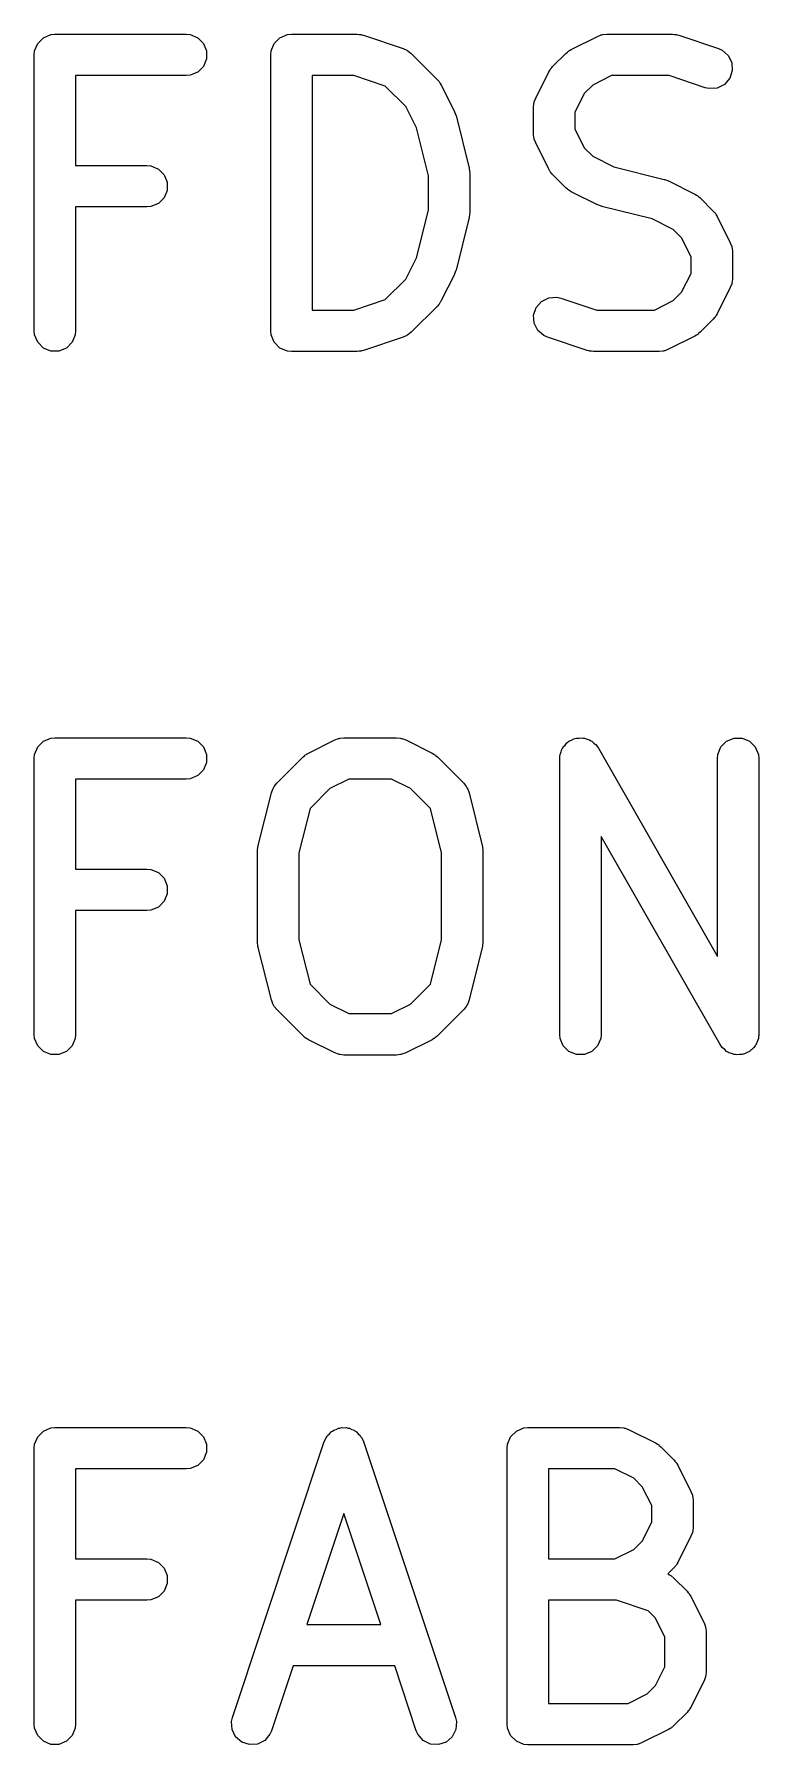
# Model space of a CAD drawing. Header units: inches. Extents: x 1.31 to 5.24, y -7.02 to -1.13.
# Drawn here: x 5.1174 to 5.2208, y -3.6592 to -3.4152 of the extents above; entities that cross this region are included whole.
import ezdxf

# ---------------------------------------------------------------- set-up
doc = ezdxf.new("R2010")
doc.units = ezdxf.units.IN
doc.header["$MEASUREMENT"] = 0
doc.layers.add('F.Silkscreen', color=41, linetype='CONTINUOUS', true_color=0xf2eda1)

msp = doc.modelspace()

# ---------------------------------------------------------------- linework, layer by layer
at = {"layer": 'F.Silkscreen', "linetype": 'CONTINUOUS'}
for p, q in [((5.11745, -3.41753), (5.11789, -3.41646)), ((5.11789, -3.41646), (5.11871, -3.41565)), ((5.11871, -3.41565), (5.11977, -3.41521)), ((5.11977, -3.41521), (5.12035, -3.41515)), ((5.12035, -3.41515), (5.13909, -3.41515)), ((5.13909, -3.41515), (5.13967, -3.41521)), ((5.13967, -3.41521), (5.14073, -3.41565)), ((5.14073, -3.41565), (5.14155, -3.41646)), ((5.14155, -3.41646), (5.14199, -3.41753)), ((5.1512, -3.41753), (5.15164, -3.41646)), ((5.15164, -3.41646), (5.15245, -3.41565)), ((5.15245, -3.41565), (5.15352, -3.41521)), ((5.15352, -3.41521), (5.15409, -3.41515)), ((5.15409, -3.41515), (5.16347, -3.41515)), ((5.16347, -3.41515), (5.16376, -3.41518)), ((5.16376, -3.41518), (5.16383, -3.41517)), ((5.16383, -3.41517), (5.16394, -3.4152)), ((5.16394, -3.4152), (5.16404, -3.41521)), ((5.16404, -3.41521), (5.16411, -3.41524)), ((5.16411, -3.41524), (5.1644, -3.4153)), ((5.1644, -3.4153), (5.17002, -3.41718)), ((5.17002, -3.41718), (5.17055, -3.41741)), ((5.19402, -3.41734), (5.19777, -3.41546)), ((5.19777, -3.41546), (5.19831, -3.41526)), ((5.19831, -3.41526), (5.19841, -3.41525)), ((5.19841, -3.41525), (5.19851, -3.41521)), ((5.19851, -3.41521), (5.19909, -3.41515)), ((5.19909, -3.41515), (5.20846, -3.41515)), ((5.20846, -3.41515), (5.20875, -3.41518)), ((5.20875, -3.41518), (5.20883, -3.41517)), ((5.20883, -3.41517), (5.20893, -3.4152)), ((5.20893, -3.4152), (5.20904, -3.41521)), ((5.20904, -3.41521), (5.20911, -3.41524)), ((5.20911, -3.41524), (5.20939, -3.4153)), ((5.20939, -3.4153), (5.21502, -3.41718)), ((5.21502, -3.41718), (5.21555, -3.41741)), ((5.11739, -3.4181), (5.11745, -3.41753)), ((5.11739, -3.45747), (5.11739, -3.4181)), ((5.14155, -3.41974), (5.14073, -3.42056)), ((5.14199, -3.41868), (5.14155, -3.41974)), ((5.14199, -3.41753), (5.14199, -3.41868)), ((5.15114, -3.4181), (5.1512, -3.41753)), ((5.15114, -3.45747), (5.15114, -3.4181)), ((5.17055, -3.41741), (5.17063, -3.41748)), ((5.17063, -3.41748), (5.17073, -3.41752)), ((5.17073, -3.41752), (5.17118, -3.41789)), ((5.17118, -3.41789), (5.17493, -3.42164)), ((5.19137, -3.41976), (5.19325, -3.41789)), ((5.19325, -3.41789), (5.19347, -3.4177)), ((5.19347, -3.4177), (5.19353, -3.41765)), ((5.19353, -3.41765), (5.19361, -3.41759)), ((5.19361, -3.41759), (5.1937, -3.41752)), ((5.1937, -3.41752), (5.19377, -3.41749)), ((5.19377, -3.41749), (5.19402, -3.41734)), ((5.21555, -3.41741), (5.21642, -3.41817)), ((5.21642, -3.41817), (5.21693, -3.4192)), ((5.21693, -3.4192), (5.21701, -3.42035)), ((5.13909, -3.42106), (5.1233, -3.42106)), ((5.1233, -3.42106), (5.1233, -3.4339)), ((5.13967, -3.421), (5.13909, -3.42106)), ((5.14073, -3.42056), (5.13967, -3.421)), ((5.16299, -3.42106), (5.15704, -3.42106)), ((5.15704, -3.42106), (5.15704, -3.45452)), ((5.16749, -3.42256), (5.16299, -3.42106)), ((5.17493, -3.42164), (5.17511, -3.42187)), ((5.17511, -3.42187), (5.17517, -3.42192)), ((5.17517, -3.42192), (5.17523, -3.42201)), ((5.17523, -3.42201), (5.17529, -3.42209)), ((5.17529, -3.42209), (5.17532, -3.42216)), ((5.17532, -3.42216), (5.17548, -3.42241)), ((5.18895, -3.42428), (5.19082, -3.42053)), ((5.19082, -3.42053), (5.19098, -3.42028)), ((5.19098, -3.42028), (5.19101, -3.42021)), ((5.19101, -3.42021), (5.19107, -3.42013)), ((5.19107, -3.42013), (5.19113, -3.42004)), ((5.19113, -3.42004), (5.19119, -3.41999)), ((5.19119, -3.41999), (5.19137, -3.41976)), ((5.19978, -3.42106), (5.19709, -3.4224)), ((5.20798, -3.42106), (5.19978, -3.42106)), ((5.21315, -3.42278), (5.20798, -3.42106)), ((5.21665, -3.42144), (5.21589, -3.42231)), ((5.21701, -3.42035), (5.21665, -3.42144)), ((5.17041, -3.42548), (5.16749, -3.42256)), ((5.17548, -3.42241), (5.17735, -3.42616)), ((5.18874, -3.42482), (5.18895, -3.42428)), ((5.19589, -3.4236), (5.19454, -3.4263)), ((5.19709, -3.4224), (5.19589, -3.4236)), ((5.21371, -3.42291), (5.21315, -3.42278)), ((5.21486, -3.42283), (5.21371, -3.42291)), ((5.21589, -3.42231), (5.21486, -3.42283)), ((5.17193, -3.42851), (5.17041, -3.42548)), ((5.17735, -3.42616), (5.17737, -3.4262)), ((5.17737, -3.4262), (5.17738, -3.42622)), ((5.17738, -3.42622), (5.17747, -3.42646)), ((5.17747, -3.42646), (5.17756, -3.4267)), ((5.17756, -3.4267), (5.17756, -3.42672)), ((5.17756, -3.42672), (5.17758, -3.42676)), ((5.17758, -3.42676), (5.17945, -3.43426)), ((5.18863, -3.4256), (5.18869, -3.42503)), ((5.18863, -3.42935), (5.18863, -3.4256)), ((5.18869, -3.42503), (5.18873, -3.42493)), ((5.18873, -3.42493), (5.18874, -3.42482)), ((5.19454, -3.4263), (5.19454, -3.42865)), ((5.17364, -3.43534), (5.17193, -3.42851)), ((5.18869, -3.42993), (5.18863, -3.42935)), ((5.19454, -3.42865), (5.19589, -3.43135)), ((5.18873, -3.43003), (5.18869, -3.42993)), ((5.18874, -3.43013), (5.18873, -3.43003)), ((5.18895, -3.43067), (5.18874, -3.43013)), ((5.19082, -3.43442), (5.18895, -3.43067)), ((5.19589, -3.43135), (5.19709, -3.43255)), ((5.1233, -3.4339), (5.13347, -3.4339)), ((5.13347, -3.4339), (5.13405, -3.43395)), ((5.13405, -3.43395), (5.13511, -3.4344)), ((5.13511, -3.4344), (5.13592, -3.43521)), ((5.17945, -3.43426), (5.17947, -3.43436)), ((5.17947, -3.43436), (5.17948, -3.4344)), ((5.17948, -3.4344), (5.17951, -3.43462)), ((5.19709, -3.43255), (5.20012, -3.43406)), ((5.20012, -3.43406), (5.2073, -3.43586)), ((5.13592, -3.43521), (5.13636, -3.43627)), ((5.13636, -3.43627), (5.13636, -3.43743)), ((5.17364, -3.44024), (5.17364, -3.43534)), ((5.17951, -3.43462), (5.17954, -3.43483)), ((5.17954, -3.43483), (5.17953, -3.43488)), ((5.17953, -3.43488), (5.17954, -3.43498)), ((5.17954, -3.43498), (5.17954, -3.4406)), ((5.19098, -3.43467), (5.19082, -3.43442)), ((5.19101, -3.43474), (5.19098, -3.43467)), ((5.19107, -3.43482), (5.19101, -3.43474)), ((5.19113, -3.43491), (5.19107, -3.43482)), ((5.19119, -3.43496), (5.19113, -3.43491)), ((5.19137, -3.43519), (5.19119, -3.43496)), ((5.19325, -3.43706), (5.19137, -3.43519)), ((5.2073, -3.43586), (5.20734, -3.43588)), ((5.20734, -3.43588), (5.20736, -3.43588)), ((5.20736, -3.43588), (5.2076, -3.43597)), ((5.2076, -3.43597), (5.20785, -3.43606)), ((5.20785, -3.43606), (5.20786, -3.43607)), ((5.20786, -3.43607), (5.20791, -3.43608)), ((5.20791, -3.43608), (5.21165, -3.43796)), ((5.13592, -3.43849), (5.13511, -3.43931)), ((5.13636, -3.43743), (5.13592, -3.43849)), ((5.19347, -3.43725), (5.19325, -3.43706)), ((5.19353, -3.43731), (5.19347, -3.43725)), ((5.19361, -3.43736), (5.19353, -3.43731)), ((5.1937, -3.43743), (5.19361, -3.43736)), ((5.19377, -3.43746), (5.1937, -3.43743)), ((5.19402, -3.43762), (5.19377, -3.43746)), ((5.19777, -3.43949), (5.19402, -3.43762)), ((5.21165, -3.43796), (5.2119, -3.43812)), ((5.2119, -3.43812), (5.21197, -3.43815)), ((5.21197, -3.43815), (5.21206, -3.43821)), ((5.21206, -3.43821), (5.21214, -3.43827)), ((5.21214, -3.43827), (5.2122, -3.43833)), ((5.2122, -3.43833), (5.21242, -3.43851)), ((5.21242, -3.43851), (5.2143, -3.44039)), ((5.13347, -3.4398), (5.1233, -3.4398)), ((5.1233, -3.4398), (5.1233, -3.45747)), ((5.13405, -3.43975), (5.13347, -3.4398)), ((5.13511, -3.43931), (5.13405, -3.43975)), ((5.17193, -3.44707), (5.17364, -3.44024)), ((5.17945, -3.44132), (5.17758, -3.44882)), ((5.17947, -3.44122), (5.17945, -3.44132)), ((5.17948, -3.44118), (5.17947, -3.44122)), ((5.17951, -3.44096), (5.17948, -3.44118)), ((5.17954, -3.44074), (5.17951, -3.44096)), ((5.17954, -3.4406), (5.17953, -3.4407)), ((5.17953, -3.4407), (5.17954, -3.44074)), ((5.19781, -3.43951), (5.19777, -3.43949)), ((5.19782, -3.43952), (5.19781, -3.43951)), ((5.19807, -3.43961), (5.19782, -3.43952)), ((5.19831, -3.4397), (5.19807, -3.43961)), ((5.19833, -3.4397), (5.19831, -3.4397)), ((5.19837, -3.43972), (5.19833, -3.4397)), ((5.20555, -3.44151), (5.19837, -3.43972)), ((5.20859, -3.44303), (5.20555, -3.44151)), ((5.2143, -3.44039), (5.21448, -3.44061)), ((5.21448, -3.44061), (5.21454, -3.44066)), ((5.21454, -3.44066), (5.2146, -3.44075)), ((5.2146, -3.44075), (5.21466, -3.44083)), ((5.21466, -3.44083), (5.21469, -3.44091)), ((5.21469, -3.44091), (5.21485, -3.44115)), ((5.21485, -3.44115), (5.21672, -3.4449)), ((5.20978, -3.44422), (5.20859, -3.44303)), ((5.21113, -3.44692), (5.20978, -3.44422)), ((5.21672, -3.4449), (5.21693, -3.44544)), ((5.21693, -3.44544), (5.21694, -3.44555)), ((5.21694, -3.44555), (5.21698, -3.44565)), ((5.21698, -3.44565), (5.21704, -3.44622)), ((5.21704, -3.44622), (5.21704, -3.44997)), ((5.17041, -3.4501), (5.17193, -3.44707)), ((5.17756, -3.44888), (5.17747, -3.44912)), ((5.17758, -3.44882), (5.17756, -3.44886)), ((5.17756, -3.44886), (5.17756, -3.44888)), ((5.21113, -3.44928), (5.21113, -3.44692)), ((5.16749, -3.45302), (5.17041, -3.4501)), ((5.17735, -3.44942), (5.17548, -3.45317)), ((5.17737, -3.44938), (5.17735, -3.44942)), ((5.17738, -3.44936), (5.17737, -3.44938)), ((5.17747, -3.44912), (5.17738, -3.44936)), ((5.20978, -3.45197), (5.21113, -3.44928)), ((5.21672, -3.45129), (5.21485, -3.45504)), ((5.21693, -3.45075), (5.21672, -3.45129)), ((5.21694, -3.45065), (5.21693, -3.45075)), ((5.21698, -3.45055), (5.21694, -3.45065)), ((5.21704, -3.44997), (5.21698, -3.45055)), ((5.16299, -3.45452), (5.16749, -3.45302)), ((5.17493, -3.45394), (5.17118, -3.45769)), ((5.17511, -3.45371), (5.17493, -3.45394)), ((5.17517, -3.45366), (5.17511, -3.45371)), ((5.17523, -3.45357), (5.17517, -3.45366)), ((5.17529, -3.45349), (5.17523, -3.45357)), ((5.17532, -3.45342), (5.17529, -3.45349)), ((5.17548, -3.45317), (5.17532, -3.45342)), ((5.18902, -3.45414), (5.18978, -3.45327)), ((5.18978, -3.45327), (5.19081, -3.45275)), ((5.19081, -3.45275), (5.19196, -3.45267)), ((5.19196, -3.45267), (5.19252, -3.4528)), ((5.19252, -3.4528), (5.19769, -3.45452)), ((5.20589, -3.45452), (5.20859, -3.45317)), ((5.20859, -3.45317), (5.20978, -3.45197)), ((5.15704, -3.45452), (5.16299, -3.45452)), ((5.18866, -3.45523), (5.18902, -3.45414)), ((5.18874, -3.45638), (5.18866, -3.45523)), ((5.19769, -3.45452), (5.20589, -3.45452)), ((5.2143, -3.45581), (5.21242, -3.45769)), ((5.21448, -3.45559), (5.2143, -3.45581)), ((5.21454, -3.45553), (5.21448, -3.45559)), ((5.2146, -3.45545), (5.21454, -3.45553)), ((5.21466, -3.45536), (5.2146, -3.45545)), ((5.21469, -3.45529), (5.21466, -3.45536)), ((5.21485, -3.45504), (5.21469, -3.45529)), ((5.11745, -3.45805), (5.11739, -3.45747)), ((5.11789, -3.45911), (5.11745, -3.45805)), ((5.12324, -3.45805), (5.1228, -3.45911)), ((5.1233, -3.45747), (5.12324, -3.45805)), ((5.1512, -3.45805), (5.15114, -3.45747)), ((5.15164, -3.45911), (5.1512, -3.45805)), ((5.17002, -3.4584), (5.1644, -3.46027)), ((5.17055, -3.45816), (5.17002, -3.4584)), ((5.17063, -3.45809), (5.17055, -3.45816)), ((5.17073, -3.45805), (5.17063, -3.45809)), ((5.17118, -3.45769), (5.17073, -3.45805)), ((5.18925, -3.45741), (5.18874, -3.45638)), ((5.19012, -3.45816), (5.18925, -3.45741)), ((5.19065, -3.4584), (5.19012, -3.45816)), ((5.19628, -3.46027), (5.19065, -3.4584)), ((5.21165, -3.45824), (5.20791, -3.46011)), ((5.2119, -3.45808), (5.21165, -3.45824)), ((5.21197, -3.45805), (5.2119, -3.45808)), ((5.21206, -3.45799), (5.21197, -3.45805)), ((5.21214, -3.45793), (5.21206, -3.45799)), ((5.2122, -3.45787), (5.21214, -3.45793)), ((5.21242, -3.45769), (5.2122, -3.45787)), ((5.11871, -3.45993), (5.11789, -3.45911)), ((5.11977, -3.46037), (5.11871, -3.45993)), ((5.12092, -3.46037), (5.11977, -3.46037)), ((5.12199, -3.45993), (5.12092, -3.46037)), ((5.1228, -3.45911), (5.12199, -3.45993)), ((5.15245, -3.45993), (5.15164, -3.45911)), ((5.15352, -3.46037), (5.15245, -3.45993)), ((5.15409, -3.46043), (5.15352, -3.46037)), ((5.16347, -3.46043), (5.15409, -3.46043)), ((5.16376, -3.4604), (5.16347, -3.46043)), ((5.16383, -3.4604), (5.16376, -3.4604)), ((5.16394, -3.46038), (5.16383, -3.4604)), ((5.16404, -3.46037), (5.16394, -3.46038)), ((5.16411, -3.46034), (5.16404, -3.46037)), ((5.1644, -3.46027), (5.16411, -3.46034)), ((5.19656, -3.46034), (5.19628, -3.46027)), ((5.19663, -3.46037), (5.19656, -3.46034)), ((5.19674, -3.46038), (5.19663, -3.46037)), ((5.19684, -3.4604), (5.19674, -3.46038)), ((5.19692, -3.4604), (5.19684, -3.4604)), ((5.19721, -3.46043), (5.19692, -3.4604)), ((5.20658, -3.46043), (5.19721, -3.46043)), ((5.20716, -3.46037), (5.20658, -3.46043)), ((5.20726, -3.46033), (5.20716, -3.46037)), ((5.20736, -3.46032), (5.20726, -3.46033)), ((5.20791, -3.46011), (5.20736, -3.46032)), ((5.11745, -3.51792), (5.11789, -3.51686)), ((5.11789, -3.51686), (5.11871, -3.51604)), ((5.11871, -3.51604), (5.11977, -3.5156)), ((5.11977, -3.5156), (5.12035, -3.51554)), ((5.12035, -3.51554), (5.13909, -3.51554)), ((5.13909, -3.51554), (5.13967, -3.5156)), ((5.13967, -3.5156), (5.14073, -3.51604)), ((5.14073, -3.51604), (5.14155, -3.51686)), ((5.14155, -3.51686), (5.14199, -3.51792)), ((5.15652, -3.51773), (5.16027, -3.51586)), ((5.16027, -3.51586), (5.16081, -3.51565)), ((5.16081, -3.51565), (5.16092, -3.51564)), ((5.16092, -3.51564), (5.16101, -3.5156)), ((5.16101, -3.5156), (5.16159, -3.51554)), ((5.16159, -3.51554), (5.16909, -3.51554)), ((5.16909, -3.51554), (5.16967, -3.5156)), ((5.16967, -3.5156), (5.16976, -3.51564)), ((5.16976, -3.51564), (5.16987, -3.51565)), ((5.16987, -3.51565), (5.17041, -3.51586)), ((5.17041, -3.51586), (5.17416, -3.51773)), ((5.19259, -3.51756), (5.19269, -3.51718)), ((5.19269, -3.51718), (5.19281, -3.51703)), ((5.19281, -3.51703), (5.19288, -3.51686)), ((5.19288, -3.51686), (5.19316, -3.51658)), ((5.19316, -3.51658), (5.1934, -3.51627)), ((5.1934, -3.51627), (5.19356, -3.51617)), ((5.19356, -3.51617), (5.1937, -3.51604)), ((5.1937, -3.51604), (5.19406, -3.51589)), ((5.19406, -3.51589), (5.1944, -3.5157)), ((5.1944, -3.5157), (5.19459, -3.51567)), ((5.19459, -3.51567), (5.19476, -3.5156)), ((5.19476, -3.5156), (5.19515, -3.5156)), ((5.19515, -3.5156), (5.19554, -3.51555)), ((5.19554, -3.51555), (5.19572, -3.5156)), ((5.19572, -3.5156), (5.19591, -3.5156)), ((5.19591, -3.5156), (5.19628, -3.51575)), ((5.19628, -3.51575), (5.19665, -3.51585)), ((5.19665, -3.51585), (5.1968, -3.51597)), ((5.1968, -3.51597), (5.19698, -3.51604)), ((5.19698, -3.51604), (5.19725, -3.51632)), ((5.19725, -3.51632), (5.19756, -3.51656)), ((5.19756, -3.51656), (5.19774, -3.5168)), ((5.19774, -3.5168), (5.19779, -3.51686)), ((5.19779, -3.51686), (5.19781, -3.51691)), ((5.19781, -3.51691), (5.1979, -3.51703)), ((5.1979, -3.51703), (5.21488, -3.54675)), ((5.21494, -3.51792), (5.21538, -3.51686)), ((5.21538, -3.51686), (5.21619, -3.51604)), ((5.21619, -3.51604), (5.21726, -3.5156)), ((5.21726, -3.5156), (5.21841, -3.5156)), ((5.21841, -3.5156), (5.21947, -3.51604)), ((5.21947, -3.51604), (5.22029, -3.51686)), ((5.22029, -3.51686), (5.22073, -3.51792)), ((5.11739, -3.5185), (5.11745, -3.51792)), ((5.11739, -3.55787), (5.11739, -3.5185)), ((5.14199, -3.51907), (5.14155, -3.52014)), ((5.14199, -3.51792), (5.14199, -3.51907)), ((5.152, -3.52203), (5.15575, -3.51828)), ((5.15575, -3.51828), (5.15598, -3.5181)), ((5.15598, -3.5181), (5.15603, -3.51804)), ((5.15603, -3.51804), (5.15612, -3.51798)), ((5.15612, -3.51798), (5.1562, -3.51792)), ((5.1562, -3.51792), (5.15627, -3.51789)), ((5.15627, -3.51789), (5.15652, -3.51773)), ((5.17416, -3.51773), (5.17441, -3.51789)), ((5.17441, -3.51789), (5.17448, -3.51792)), ((5.17448, -3.51792), (5.17456, -3.51798)), ((5.17456, -3.51798), (5.17465, -3.51804)), ((5.17465, -3.51804), (5.1747, -3.5181)), ((5.1747, -3.5181), (5.17493, -3.51828)), ((5.17493, -3.51828), (5.17868, -3.52203)), ((5.19238, -3.5185), (5.1924, -3.51835)), ((5.19238, -3.55787), (5.19238, -3.5185)), ((5.19239, -3.51829), (5.19241, -3.51822)), ((5.1924, -3.51835), (5.19239, -3.51829)), ((5.19241, -3.51822), (5.19244, -3.51792)), ((5.19244, -3.51792), (5.19259, -3.51756)), ((5.21488, -3.5185), (5.21494, -3.51792)), ((5.21488, -3.54675), (5.21488, -3.5185)), ((5.22073, -3.51792), (5.22079, -3.5185)), ((5.22079, -3.5185), (5.22079, -3.55787)), ((5.13909, -3.52145), (5.1233, -3.52145)), ((5.1233, -3.52145), (5.1233, -3.53429)), ((5.13967, -3.52139), (5.13909, -3.52145)), ((5.14073, -3.52095), (5.13967, -3.52139)), ((5.14155, -3.52014), (5.14073, -3.52095)), ((5.15164, -3.52248), (5.152, -3.52203)), ((5.16229, -3.52145), (5.15959, -3.5228)), ((5.16839, -3.52145), (5.16229, -3.52145)), ((5.17109, -3.5228), (5.16839, -3.52145)), ((5.17868, -3.52203), (5.17904, -3.52248)), ((5.14935, -3.5309), (5.15123, -3.5234)), ((5.15123, -3.5234), (5.15142, -3.52286)), ((5.15142, -3.52286), (5.15155, -3.52268)), ((5.15155, -3.52268), (5.15164, -3.52248)), ((5.15959, -3.5228), (5.15676, -3.52563)), ((5.17392, -3.52563), (5.17109, -3.5228)), ((5.17904, -3.52248), (5.17913, -3.52268)), ((5.17913, -3.52268), (5.17926, -3.52286)), ((5.17926, -3.52286), (5.17945, -3.5234)), ((5.17945, -3.5234), (5.18133, -3.5309)), ((5.15676, -3.52563), (5.15517, -3.53198)), ((5.17551, -3.53198), (5.17392, -3.52563)), ((5.14926, -3.53162), (5.14927, -3.53152)), ((5.14926, -3.54474), (5.14926, -3.53162)), ((5.14927, -3.53148), (5.1493, -3.53126)), ((5.14927, -3.53152), (5.14927, -3.53148)), ((5.1493, -3.53126), (5.14932, -3.53104)), ((5.14932, -3.53104), (5.14934, -3.531)), ((5.14934, -3.531), (5.14935, -3.5309)), ((5.15517, -3.53198), (5.15517, -3.54438)), ((5.17551, -3.54438), (5.17551, -3.53198)), ((5.18133, -3.5309), (5.18134, -3.531)), ((5.18134, -3.531), (5.18136, -3.53104)), ((5.18136, -3.53104), (5.18138, -3.53126)), ((5.18138, -3.53126), (5.18141, -3.53148)), ((5.18141, -3.53148), (5.18141, -3.53152)), ((5.18141, -3.53152), (5.18142, -3.53162)), ((5.18142, -3.53162), (5.18142, -3.54474)), ((5.21527, -3.55933), (5.19829, -3.52962)), ((5.19829, -3.52962), (5.19829, -3.55787)), ((5.1233, -3.53429), (5.13347, -3.53429)), ((5.13347, -3.53429), (5.13405, -3.53435)), ((5.13405, -3.53435), (5.13511, -3.53479)), ((5.13511, -3.53479), (5.13592, -3.5356)), ((5.13592, -3.5356), (5.13636, -3.53667)), ((5.13636, -3.53667), (5.13636, -3.53782)), ((5.13592, -3.53888), (5.13511, -3.5397)), ((5.13636, -3.53782), (5.13592, -3.53888)), ((5.13347, -3.5402), (5.1233, -3.5402)), ((5.1233, -3.5402), (5.1233, -3.55787)), ((5.13405, -3.54014), (5.13347, -3.5402)), ((5.13511, -3.5397), (5.13405, -3.54014)), ((5.14927, -3.54484), (5.14926, -3.54474)), ((5.14927, -3.54489), (5.14927, -3.54484)), ((5.1493, -3.5451), (5.14927, -3.54489)), ((5.14932, -3.54532), (5.1493, -3.5451)), ((5.14934, -3.54536), (5.14932, -3.54532)), ((5.14935, -3.54546), (5.14934, -3.54536)), ((5.15123, -3.55296), (5.14935, -3.54546)), ((5.15517, -3.54438), (5.15676, -3.55073)), ((5.17392, -3.55073), (5.17551, -3.54438)), ((5.18133, -3.54546), (5.17945, -3.55296)), ((5.18134, -3.54536), (5.18133, -3.54546)), ((5.18136, -3.54532), (5.18134, -3.54536)), ((5.18138, -3.5451), (5.18136, -3.54532)), ((5.18141, -3.54489), (5.18138, -3.5451)), ((5.18142, -3.54474), (5.18141, -3.54484)), ((5.18141, -3.54484), (5.18141, -3.54489)), ((5.15676, -3.55073), (5.15959, -3.55357)), ((5.17109, -3.55357), (5.17392, -3.55073)), ((5.15142, -3.5535), (5.15123, -3.55296)), ((5.15155, -3.55368), (5.15142, -3.5535)), ((5.15164, -3.55388), (5.15155, -3.55368)), ((5.152, -3.55433), (5.15164, -3.55388)), ((5.15959, -3.55357), (5.16229, -3.55491)), ((5.16839, -3.55491), (5.17109, -3.55357)), ((5.17904, -3.55388), (5.17868, -3.55433)), ((5.17913, -3.55368), (5.17904, -3.55388)), ((5.17926, -3.5535), (5.17913, -3.55368)), ((5.17945, -3.55296), (5.17926, -3.5535)), ((5.15575, -3.55808), (5.152, -3.55433)), ((5.16229, -3.55491), (5.16839, -3.55491)), ((5.17868, -3.55433), (5.17493, -3.55808)), ((5.11745, -3.55844), (5.11739, -3.55787)), ((5.11789, -3.55951), (5.11745, -3.55844)), ((5.12324, -3.55844), (5.1228, -3.55951)), ((5.1233, -3.55787), (5.12324, -3.55844)), ((5.15598, -3.55827), (5.15575, -3.55808)), ((5.15603, -3.55832), (5.15598, -3.55827)), ((5.15612, -3.55838), (5.15603, -3.55832)), ((5.1562, -3.55845), (5.15612, -3.55838)), ((5.15627, -3.55848), (5.1562, -3.55845)), ((5.15652, -3.55863), (5.15627, -3.55848)), ((5.16027, -3.56051), (5.15652, -3.55863)), ((5.17416, -3.55863), (5.17041, -3.56051)), ((5.17441, -3.55848), (5.17416, -3.55863)), ((5.17448, -3.55845), (5.17441, -3.55848)), ((5.17456, -3.55838), (5.17448, -3.55845)), ((5.17465, -3.55832), (5.17456, -3.55838)), ((5.1747, -3.55827), (5.17465, -3.55832)), ((5.17493, -3.55808), (5.1747, -3.55827)), ((5.19244, -3.55844), (5.19238, -3.55787)), ((5.19288, -3.55951), (5.19244, -3.55844)), ((5.19823, -3.55844), (5.19779, -3.55951)), ((5.19829, -3.55787), (5.19823, -3.55844)), ((5.22058, -3.55881), (5.22048, -3.55918)), ((5.22073, -3.55844), (5.22058, -3.55881)), ((5.22076, -3.55815), (5.22073, -3.55844)), ((5.22078, -3.55807), (5.22076, -3.55815)), ((5.22079, -3.55787), (5.22077, -3.55802)), ((5.22077, -3.55802), (5.22078, -3.55807)), ((5.11871, -3.56032), (5.11789, -3.55951)), ((5.11977, -3.56076), (5.11871, -3.56032)), ((5.12092, -3.56076), (5.11977, -3.56076)), ((5.12199, -3.56032), (5.12092, -3.56076)), ((5.1228, -3.55951), (5.12199, -3.56032)), ((5.16081, -3.56071), (5.16027, -3.56051)), ((5.16092, -3.56072), (5.16081, -3.56071)), ((5.16101, -3.56076), (5.16092, -3.56072)), ((5.16159, -3.56082), (5.16101, -3.56076)), ((5.16909, -3.56082), (5.16159, -3.56082)), ((5.16967, -3.56076), (5.16909, -3.56082)), ((5.16976, -3.56072), (5.16967, -3.56076)), ((5.16987, -3.56071), (5.16976, -3.56072)), ((5.17041, -3.56051), (5.16987, -3.56071)), ((5.1937, -3.56032), (5.19288, -3.55951)), ((5.19476, -3.56076), (5.1937, -3.56032)), ((5.19591, -3.56076), (5.19476, -3.56076)), ((5.19698, -3.56032), (5.19591, -3.56076)), ((5.19779, -3.55951), (5.19698, -3.56032)), ((5.21536, -3.55945), (5.21527, -3.55933)), ((5.21538, -3.55951), (5.21536, -3.55945)), ((5.21543, -3.55956), (5.21538, -3.55951)), ((5.2156, -3.5598), (5.21543, -3.55956)), ((5.21592, -3.56004), (5.2156, -3.5598)), ((5.21619, -3.56032), (5.21592, -3.56004)), ((5.21637, -3.56039), (5.21619, -3.56032)), ((5.21652, -3.56051), (5.21637, -3.56039)), ((5.21689, -3.56061), (5.21652, -3.56051)), ((5.21726, -3.56076), (5.21689, -3.56061)), ((5.21745, -3.56076), (5.21726, -3.56076)), ((5.21763, -3.56081), (5.21745, -3.56076)), ((5.21802, -3.56076), (5.21763, -3.56081)), ((5.21841, -3.56076), (5.21802, -3.56076)), ((5.21858, -3.56069), (5.21841, -3.56076)), ((5.21877, -3.56067), (5.21858, -3.56069)), ((5.21911, -3.56047), (5.21877, -3.56067)), ((5.21947, -3.56032), (5.21911, -3.56047)), ((5.21961, -3.56019), (5.21947, -3.56032)), ((5.21977, -3.5601), (5.21961, -3.56019)), ((5.22001, -3.55978), (5.21977, -3.5601)), ((5.22029, -3.55951), (5.22001, -3.55978)), ((5.22036, -3.55933), (5.22029, -3.55951)), ((5.22048, -3.55918), (5.22036, -3.55933)), ((5.11789, -3.61528), (5.11871, -3.61447)), ((5.11871, -3.61447), (5.11977, -3.61403)), ((5.11977, -3.61403), (5.12035, -3.61397)), ((5.12035, -3.61397), (5.13909, -3.61397)), ((5.13909, -3.61397), (5.13967, -3.61403)), ((5.13967, -3.61403), (5.14073, -3.61447)), ((5.14073, -3.61447), (5.14155, -3.61528)), ((5.15926, -3.61511), (5.15954, -3.61487)), ((5.15954, -3.61487), (5.15978, -3.61459)), ((5.15978, -3.61459), (5.15997, -3.6145)), ((5.15997, -3.6145), (5.16013, -3.61436)), ((5.16013, -3.61436), (5.16048, -3.61424)), ((5.16048, -3.61424), (5.16081, -3.61407)), ((5.16081, -3.61407), (5.16102, -3.61406)), ((5.16102, -3.61406), (5.16122, -3.61399)), ((5.16122, -3.61399), (5.16159, -3.61402)), ((5.16159, -3.61402), (5.16196, -3.61399)), ((5.16196, -3.61399), (5.16216, -3.61406)), ((5.16216, -3.61406), (5.16237, -3.61407)), ((5.16237, -3.61407), (5.1627, -3.61424)), ((5.1627, -3.61424), (5.16305, -3.61436)), ((5.16305, -3.61436), (5.16321, -3.61449)), ((5.16321, -3.61449), (5.1634, -3.61459)), ((5.1634, -3.61459), (5.16364, -3.61487)), ((5.16364, -3.61487), (5.16392, -3.61511)), ((5.18538, -3.61528), (5.1862, -3.61447)), ((5.1862, -3.61447), (5.18726, -3.61403)), ((5.18726, -3.61403), (5.18784, -3.61397)), ((5.18784, -3.61397), (5.20096, -3.61397)), ((5.20096, -3.61397), (5.20154, -3.61403)), ((5.20154, -3.61403), (5.20163, -3.61407)), ((5.20163, -3.61407), (5.20174, -3.61407)), ((5.20174, -3.61407), (5.20228, -3.61428)), ((5.20228, -3.61428), (5.20603, -3.61616)), ((5.11739, -3.61692), (5.11745, -3.61635)), ((5.11739, -3.65629), (5.11739, -3.61692)), ((5.11745, -3.61635), (5.11789, -3.61528)), ((5.14155, -3.61528), (5.14199, -3.61635)), ((5.14199, -3.61635), (5.14199, -3.6175)), ((5.14567, -3.65536), (5.15879, -3.61599)), ((5.15879, -3.61599), (5.15903, -3.61546)), ((5.15903, -3.61546), (5.15916, -3.6153)), ((5.15916, -3.6153), (5.15926, -3.61511)), ((5.16392, -3.61511), (5.16402, -3.6153)), ((5.16402, -3.6153), (5.16416, -3.61546)), ((5.16416, -3.61546), (5.16439, -3.61599)), ((5.16439, -3.61599), (5.17752, -3.65536)), ((5.18488, -3.61692), (5.18494, -3.61635)), ((5.18488, -3.65629), (5.18488, -3.61692)), ((5.18494, -3.61635), (5.18538, -3.61528)), ((5.20603, -3.61616), (5.20628, -3.61631)), ((5.20628, -3.61631), (5.20635, -3.61634)), ((5.20635, -3.61634), (5.20643, -3.61641)), ((5.20643, -3.61641), (5.20652, -3.61646)), ((5.20652, -3.61646), (5.20657, -3.61652)), ((5.20657, -3.61652), (5.2068, -3.61671)), ((5.2068, -3.61671), (5.20867, -3.61858)), ((5.13909, -3.61987), (5.1233, -3.61987)), ((5.1233, -3.61987), (5.1233, -3.63272)), ((5.13967, -3.61982), (5.13909, -3.61987)), ((5.14073, -3.61938), (5.13967, -3.61982)), ((5.14155, -3.61856), (5.14073, -3.61938)), ((5.14199, -3.6175), (5.14155, -3.61856)), ((5.20026, -3.61987), (5.19079, -3.61987)), ((5.19079, -3.61987), (5.19079, -3.63272)), ((5.20296, -3.62122), (5.20026, -3.61987)), ((5.20867, -3.61858), (5.20886, -3.61881)), ((5.20886, -3.61881), (5.20892, -3.61886)), ((5.20892, -3.61886), (5.20897, -3.61895)), ((5.20897, -3.61895), (5.20904, -3.61903)), ((5.20904, -3.61903), (5.20907, -3.6191)), ((5.20907, -3.6191), (5.20923, -3.61935)), ((5.20923, -3.61935), (5.2111, -3.6231)), ((5.20416, -3.62242), (5.20296, -3.62122)), ((5.20551, -3.62512), (5.20416, -3.62242)), ((5.2111, -3.6231), (5.21131, -3.62364)), ((5.21131, -3.62364), (5.21132, -3.62375)), ((5.21132, -3.62375), (5.21136, -3.62384)), ((5.21136, -3.62384), (5.21141, -3.62442)), ((5.21141, -3.62442), (5.21141, -3.62817)), ((5.16159, -3.62626), (5.15631, -3.64209)), ((5.16687, -3.64209), (5.16159, -3.62626)), ((5.20551, -3.62747), (5.20551, -3.62512)), ((5.20416, -3.63017), (5.20551, -3.62747)), ((5.2111, -3.62949), (5.20923, -3.63324)), ((5.21131, -3.62895), (5.2111, -3.62949)), ((5.21132, -3.62884), (5.21131, -3.62895)), ((5.21136, -3.62875), (5.21132, -3.62884)), ((5.21141, -3.62817), (5.21136, -3.62875)), ((5.20026, -3.63272), (5.20296, -3.63137)), ((5.20296, -3.63137), (5.20416, -3.63017)), ((5.1233, -3.63272), (5.13347, -3.63272)), ((5.13347, -3.63272), (5.13405, -3.63277)), ((5.13405, -3.63277), (5.13511, -3.63321)), ((5.13511, -3.63321), (5.13592, -3.63403)), ((5.13592, -3.63403), (5.13636, -3.63509)), ((5.19079, -3.63272), (5.20026, -3.63272)), ((5.20867, -3.63401), (5.20781, -3.63487)), ((5.20886, -3.63378), (5.20867, -3.63401)), ((5.20892, -3.63373), (5.20886, -3.63378)), ((5.20897, -3.63364), (5.20892, -3.63373)), ((5.20904, -3.63356), (5.20897, -3.63364)), ((5.20907, -3.63349), (5.20904, -3.63356)), ((5.20923, -3.63324), (5.20907, -3.63349)), ((5.13636, -3.63625), (5.13592, -3.63731)), ((5.13636, -3.63509), (5.13636, -3.63625)), ((5.20781, -3.63487), (5.20805, -3.63498)), ((5.20805, -3.63498), (5.20813, -3.63505)), ((5.20813, -3.63505), (5.20823, -3.63509)), ((5.20823, -3.63509), (5.20867, -3.63546)), ((5.20867, -3.63546), (5.21055, -3.63733)), ((5.13347, -3.63862), (5.1233, -3.63862)), ((5.1233, -3.63862), (5.1233, -3.65629)), ((5.13405, -3.63857), (5.13347, -3.63862)), ((5.13511, -3.63812), (5.13405, -3.63857)), ((5.13592, -3.63731), (5.13511, -3.63812)), ((5.20048, -3.63862), (5.19079, -3.63862)), ((5.19079, -3.63862), (5.19079, -3.65334)), ((5.20499, -3.64013), (5.20048, -3.63862)), ((5.21055, -3.63733), (5.21073, -3.63756)), ((5.21073, -3.63756), (5.21079, -3.63761)), ((5.21079, -3.63761), (5.21085, -3.6377)), ((5.21085, -3.6377), (5.21091, -3.63778)), ((5.21091, -3.63778), (5.21094, -3.63785)), ((5.21094, -3.63785), (5.2111, -3.6381)), ((5.2111, -3.6381), (5.21298, -3.64185)), ((5.20603, -3.64117), (5.20499, -3.64013)), ((5.20738, -3.64387), (5.20603, -3.64117)), ((5.21298, -3.64185), (5.21318, -3.64239)), ((5.15631, -3.64209), (5.16687, -3.64209)), ((5.20738, -3.6481), (5.20738, -3.64387)), ((5.21318, -3.64239), (5.21319, -3.64249)), ((5.21319, -3.64249), (5.21323, -3.64259)), ((5.21323, -3.64259), (5.21329, -3.64317)), ((5.21329, -3.64317), (5.21329, -3.64879)), ((5.15434, -3.648), (5.15127, -3.65723)), ((5.16884, -3.648), (5.15434, -3.648)), ((5.17191, -3.65723), (5.16884, -3.648)), ((5.20603, -3.65079), (5.20738, -3.6481)), ((5.21329, -3.64879), (5.21323, -3.64937)), ((5.20484, -3.65199), (5.20603, -3.65079)), ((5.21298, -3.65011), (5.2111, -3.65386)), ((5.21318, -3.64957), (5.21298, -3.65011)), ((5.21319, -3.64947), (5.21318, -3.64957)), ((5.21323, -3.64937), (5.21319, -3.64947)), ((5.19079, -3.65334), (5.20214, -3.65334)), ((5.20214, -3.65334), (5.20484, -3.65199)), ((5.2111, -3.65386), (5.21094, -3.65411)), ((5.11745, -3.65687), (5.11739, -3.65629)), ((5.1233, -3.65629), (5.12324, -3.65687)), ((5.14554, -3.65592), (5.14567, -3.65536)), ((5.14562, -3.65707), (5.14554, -3.65592)), ((5.17752, -3.65536), (5.17764, -3.65592)), ((5.17764, -3.65592), (5.17756, -3.65707)), ((5.18494, -3.65687), (5.18488, -3.65629)), ((5.20867, -3.65651), (5.20845, -3.65669)), ((5.21055, -3.65463), (5.20867, -3.65651)), ((5.21073, -3.6544), (5.21055, -3.65463)), ((5.21079, -3.65435), (5.21073, -3.6544)), ((5.21085, -3.65426), (5.21079, -3.65435)), ((5.21091, -3.65418), (5.21085, -3.65426)), ((5.21094, -3.65411), (5.21091, -3.65418)), ((5.11789, -3.65793), (5.11745, -3.65687)), ((5.11871, -3.65875), (5.11789, -3.65793)), ((5.11977, -3.65919), (5.11871, -3.65875)), ((5.12199, -3.65875), (5.12092, -3.65919)), ((5.1228, -3.65793), (5.12199, -3.65875)), ((5.12324, -3.65687), (5.1228, -3.65793)), ((5.14613, -3.6581), (5.14562, -3.65707)), ((5.147, -3.65886), (5.14613, -3.6581)), ((5.1481, -3.65922), (5.147, -3.65886)), ((5.15028, -3.65862), (5.14925, -3.65914)), ((5.15103, -3.65775), (5.15028, -3.65862)), ((5.15127, -3.65723), (5.15103, -3.65775)), ((5.17215, -3.65775), (5.17191, -3.65723)), ((5.1729, -3.65862), (5.17215, -3.65775)), ((5.17393, -3.65914), (5.1729, -3.65862)), ((5.17618, -3.65886), (5.17508, -3.65922)), ((5.17705, -3.6581), (5.17618, -3.65886)), ((5.17756, -3.65707), (5.17705, -3.6581)), ((5.18538, -3.65793), (5.18494, -3.65687)), ((5.1862, -3.65875), (5.18538, -3.65793)), ((5.18726, -3.65919), (5.1862, -3.65875)), ((5.20416, -3.65893), (5.20362, -3.65914)), ((5.20791, -3.65706), (5.20416, -3.65893)), ((5.20815, -3.6569), (5.20791, -3.65706)), ((5.20823, -3.65687), (5.20815, -3.6569)), ((5.20831, -3.65681), (5.20823, -3.65687)), ((5.2084, -3.65675), (5.20831, -3.65681)), ((5.20845, -3.65669), (5.2084, -3.65675)), ((5.12092, -3.65919), (5.11977, -3.65919)), ((5.14925, -3.65914), (5.1481, -3.65922)), ((5.17508, -3.65922), (5.17393, -3.65914)), ((5.18784, -3.65924), (5.18726, -3.65919)), ((5.20284, -3.65924), (5.18784, -3.65924)), ((5.20341, -3.65919), (5.20284, -3.65924)), ((5.20351, -3.65915), (5.20341, -3.65919)), ((5.20362, -3.65914), (5.20351, -3.65915))]:
    msp.add_line(p, q, dxfattribs=at)

doc.saveas('drawing.dxf')
